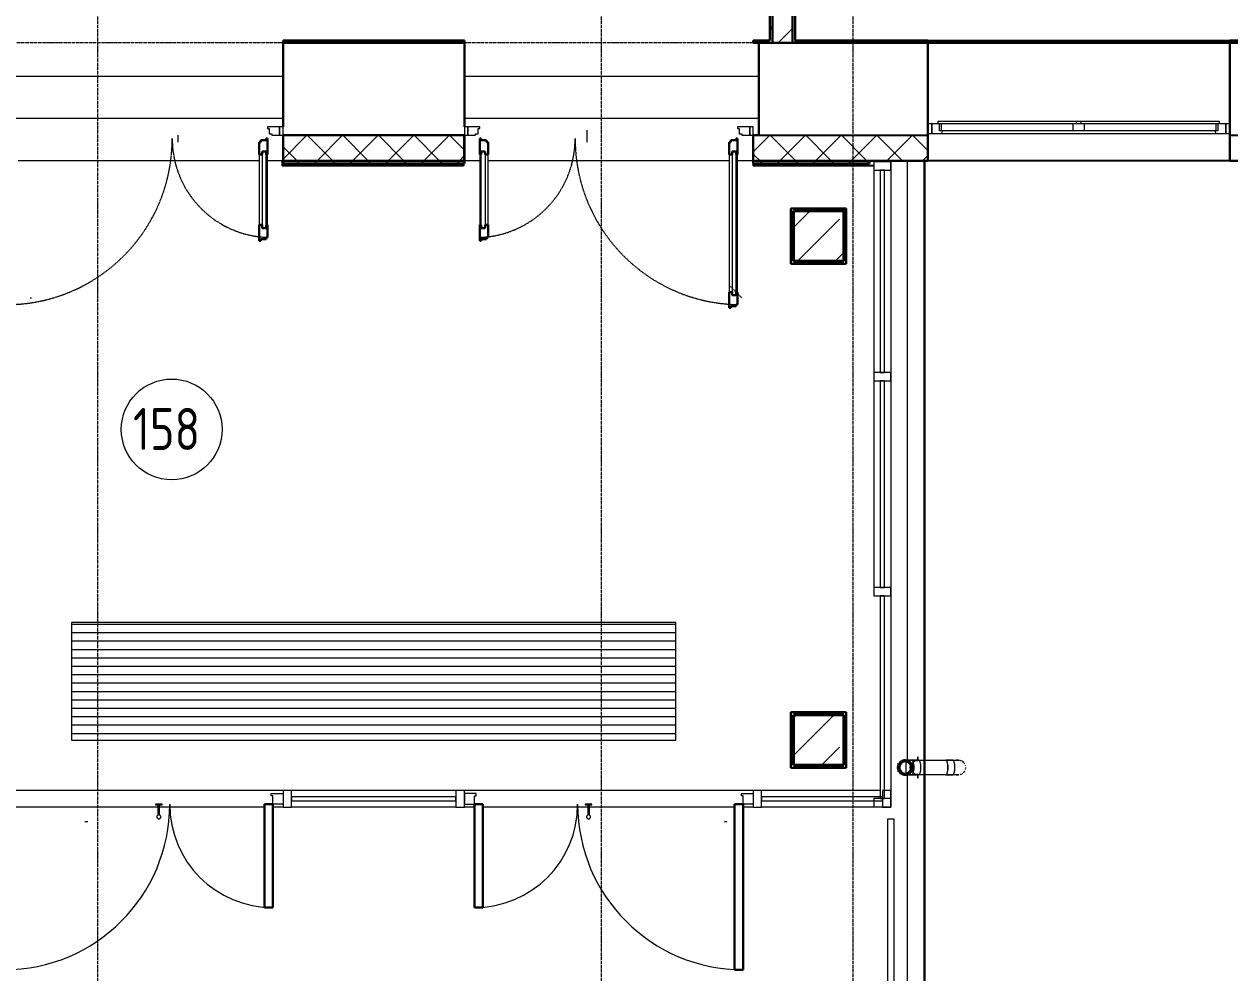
# Model space of a CAD drawing. Header units: millimetres. Extents: x -695119 to 412940, y -249585 to 622758.
# Drawn here: x 141126 to 148308, y -73006 to -67359 of the extents above; entities that cross this region are included whole.
import ezdxf

# ---------------------------------------------------------------- set-up
doc = ezdxf.new("R2010")
doc.units = ezdxf.units.MM
for name, pattern in [('ADSK_Линия сетки', [25, 20, -2.5, 0, -2.5]), ('ADSK_Невидимые', [5, 3, -2]), ('ADSK_Штриховая_ш2 п1_5', [4.5, 3, -1.5]), ('ADSK_Штриховая_ш3 п1_5', [4.5, 3, -1.5])]:
    doc.linetypes.add(name, pattern=pattern)
for name, color, linetype, lineweight in [('Двери', 8, 'Continuous', 9), ('Импосты витража', 8, 'Continuous', 9), ('Каркас_Импост', 8, 'Continuous', 9), ('Лестницы', 8, 'Continuous', 9), ('Линии', 7, 'Continuous', 9), ('Марки помещений', 8, 'Continuous', 20), ('Монтажный зазор', 8, 'Continuous', 9), ('Несущие колонны', 252, 'Continuous', 18), ('Обобщенные модели', 8, 'Continuous', 18), ('Окна', 252, 'Continuous', 9), ('Оси', 252, 'Continuous', 9), ('Остекление', 8, 'Continuous', 9), ('Открывание', 8, 'ADSK_Штриховая_ш2 п1_5', 9), ('Панели витража', 8, 'Continuous', 9), ('Панель', 252, 'Continuous', 30), ('Перекрытия', 7, 'Continuous', 18), ('Поручни', 8, 'Continuous', 9), ('Стены разрез', 7, 'Continuous', 30), ('Стены штриховка', 7, 'Continuous', 9), ('Тонкие линии', 7, 'Continuous', 18), ('Элементы узлов', 8, 'Continuous', 18)]:
    doc.layers.add(name, color=color, linetype=linetype, lineweight=lineweight)
doc.layers.add('Стены', color=194, linetype='Continuous')
doc.styles.add('GOST 2.304 type A_1', font='', dxfattribs={"height": 350})
doc.styles.get('GOST 2.304 type A_1').set_extended_font_data('GOST 2.304 type A')
pattern_1 = [(45, (-32219.82, -128407.64), (-224.5064, 224.5064), []), (45, (-31995.32, -128407.64), (-224.5064, 224.5064), [396.875, -79.375, 3.353, -76.022])]

# ---------------------------------------------------------------- blocks, each defined once
blk = doc.blocks.new('1 этаж')
at = {"layer": 'Несущие колонны', "lineweight": 9, "true_color": 0x636466}
h = blk.add_hatch(dxfattribs=at)
h.set_pattern_fill('FP_4', color=251, style=0, pattern_type=2)
h.set_pattern_definition(pattern_1)
h.paths.add_polyline_path([(-28810.8, -149947.4), (-28810.8, -149647.4), (-29110.8, -149647.4), (-29110.8, -149947.4)])
h = blk.add_hatch(dxfattribs=at)
h.set_pattern_fill('FP_19', color=251, style=0, pattern_type=2)
h.set_pattern_definition(pattern_1)
h.paths.add_polyline_path([(-28810.8, -152947.4), (-28810.8, -152647.4), (-29110.8, -152647.4), (-29110.8, -152947.4), (-28837.7, -152947.4)])
at = {"layer": 'Двери', "color": 251, "true_color": 0x636466}
for p, q in [((-32910.8, -153179.9), (-32910.8, -153183.9)), ((-32910.8, -153179.9), (-32910.8, -153183.9)), ((-32910.1, -153179.9), (-32910.8, -153179.9)), ((-32870.8, -153179.9), (-32910.8, -153179.9)), ((-32910.1, -153179.9), (-32910.8, -153179.9)), ((-32910.1, -153179.9), (-32910.8, -153179.9)), ((-32910.8, -153183.9), (-32870.8, -153183.9)), ((-32910.8, -153183.9), (-32910.1, -153183.9)), ((-32910.8, -153183.9), (-32910.1, -153183.9)), ((-32910.8, -153183.9), (-32910.1, -153183.9)), ((-32895.8, -153183.9), (-32895.8, -153244.4)), ((-32885.8, -153244.2), (-32885.8, -153183.9)), ((-32870.8, -153179.9), (-32871.5, -153179.9)), ((-32870.8, -153179.9), (-32871.5, -153179.9)), ((-32870.8, -153179.9), (-32871.5, -153179.9)), ((-32871.5, -153183.9), (-32870.8, -153183.9)), ((-32871.5, -153183.9), (-32870.8, -153183.9)), ((-32871.5, -153183.9), (-32870.8, -153183.9)), ((-32870.8, -153183.9), (-32870.8, -153179.9)), ((-32870.8, -153183.9), (-32870.8, -153179.9)), ((-30350.8, -153179.9), (-30350.8, -153183.9)), ((-30350.8, -153179.9), (-30350.8, -153183.9)), ((-30310.8, -153179.9), (-30350.8, -153179.9)), ((-30350.1, -153179.9), (-30350.8, -153179.9)), ((-30350.1, -153179.9), (-30350.8, -153179.9)), ((-30350.1, -153179.9), (-30350.8, -153179.9)), ((-30350.8, -153183.9), (-30350.1, -153183.9)), ((-30350.8, -153183.9), (-30310.8, -153183.9)), ((-30350.8, -153183.9), (-30350.1, -153183.9)), ((-30350.8, -153183.9), (-30350.1, -153183.9)), ((-30335.8, -153183.9), (-30335.8, -153244.2)), ((-30325.8, -153244.4), (-30325.8, -153183.9)), ((-30310.8, -153179.9), (-30311.5, -153179.9)), ((-30310.8, -153179.9), (-30311.5, -153179.9)), ((-30310.8, -153179.9), (-30311.5, -153179.9)), ((-30311.5, -153183.9), (-30310.8, -153183.9)), ((-30311.5, -153183.9), (-30310.8, -153183.9)), ((-30311.5, -153183.9), (-30310.8, -153183.9)), ((-30310.8, -153183.9), (-30310.8, -153179.9)), ((-30310.8, -153183.9), (-30310.8, -153179.9))]:
    blk.add_line(p, q, dxfattribs=at)
for centre, start, end in [((-32890.8, -153254.9), 0, 180), ((-32890.8, -153254.9), 150, 180), ((-32890.8, -153254.9), 180, 0), ((-32890.8, -153254.9), 210, 270), ((-32890.8, -153254.9), 113.93417, 135), ((-32890.8, -153254.9), 285, 345), ((-32890.8, -153254.9), 60, 66.06583), ((-32890.8, -153254.9), 0, 30), ((-30330.8, -153254.9), 0, 180), ((-30330.8, -153254.9), 150, 180), ((-30330.8, -153254.9), 180, 0), ((-30330.8, -153254.9), 195, 255), ((-30330.8, -153254.9), 113.93417, 120), ((-30330.8, -153254.9), 270, 330), ((-30330.8, -153254.9), 45, 66.06583), ((-30330.8, -153254.9), 0, 30)]:
    blk.add_arc(centre, 12, start, end, dxfattribs=at)
at = {"layer": 'Импосты витража', "color": 251, "lineweight": 18, "true_color": 0x636466, "extrusion": (0, 0, -1)}
for p, q in [((-28530.8, -149354.4), (-28630.8, -149354.4)), ((-28630.8, -149354.4), (-28630.8, -149404.4)), ((-28530.8, -149404.4), (-28530.8, -149354.4)), ((-28630.8, -149404.4), (-28530.8, -149404.4)), ((-28530.8, -150609.4), (-28630.8, -150609.4)), ((-28630.8, -150609.4), (-28630.8, -150659.4)), ((-28530.8, -150659.4), (-28530.8, -150609.4)), ((-28630.8, -150659.4), (-28530.8, -150659.4)), ((-28530.8, -151889.4), (-28630.8, -151889.4)), ((-28630.8, -151889.4), (-28630.8, -151939.4)), ((-28530.8, -151939.4), (-28530.8, -151889.4)), ((-28630.8, -151939.4), (-28530.8, -151939.4)), ((-32100.8, -153097.4), (-32150.8, -153097.4)), ((-32150.8, -153097.4), (-32150.8, -153114.9)), ((-32100.8, -153197.4), (-32100.8, -153097.4)), ((-31070.8, -153097.4), (-31120.8, -153097.4)), ((-31120.8, -153097.4), (-31120.8, -153197.4)), ((-31070.8, -153197.4), (-31070.8, -153097.4)), ((-29300.8, -153097.4), (-29350.8, -153097.4)), ((-29350.8, -153097.4), (-29350.8, -153114.9)), ((-29300.8, -153197.4), (-29300.8, -153097.4)), ((-28530.8, -153097.4), (-28580.8, -153097.4)), ((-28580.8, -153097.4), (-28580.8, -153197.4)), ((-28530.8, -153197.4), (-28530.8, -153097.4)), ((-32150.8, -153179.9), (-32150.8, -153197.4)), ((-29350.8, -153179.9), (-29350.8, -153197.4)), ((-32150.8, -153197.4), (-32100.8, -153197.4)), ((-31120.8, -153197.4), (-31070.8, -153197.4)), ((-29350.8, -153197.4), (-29300.8, -153197.4)), ((-28580.8, -153197.4), (-28530.8, -153197.4))]:
    blk.add_line(p, q, dxfattribs=at)
at = {"layer": 'Импосты витража', "color": 251, "true_color": 0x636466}
for p, q in [((-28630.8, -149404.4), (-28630.8, -150609.4)), ((-28530.8, -149404.4), (-28530.8, -150609.4)), ((-28630.8, -150659.4), (-28630.8, -151889.4)), ((-28530.8, -150659.4), (-28530.8, -151889.4)), ((-32150.8, -153097.4), (-33870.8, -153097.4)), ((-32150.8, -153097.4), (-33650.8, -153097.4)), ((-31120.8, -153097.4), (-32100.8, -153097.4)), ((-29350.8, -153097.4), (-31070.8, -153097.4)), ((-28593.3, -153097.4), (-29300.8, -153097.4)), ((-32895.5, -153197.4), (-33760.8, -153197.4)), ((-33590.8, -153197.4), (-33650.8, -153197.4)), ((-32675.5, -153197.4), (-33540.8, -153197.4)), ((-32260.8, -153197.4), (-32886.1, -153197.4)), ((-32545.5, -153197.4), (-32666.1, -153197.4)), ((-32260.8, -153197.4), (-32536.1, -153197.4)), ((-32150.8, -153197.4), (-32210.8, -153197.4)), ((-32150.8, -153197.4), (-32210.8, -153197.4)), ((-31120.8, -153197.4), (-32100.8, -153197.4)), ((-31010.8, -153197.4), (-31070.8, -153197.4)), ((-30335.5, -153197.4), (-30960.8, -153197.4)), ((-29460.8, -153197.4), (-30326.1, -153197.4)), ((-29350.8, -153197.4), (-29410.8, -153197.4)), ((-28580.8, -153197.4), (-29300.8, -153197.4))]:
    blk.add_line(p, q, dxfattribs=at)
at = {"layer": 'Импосты витража', "color": 251, "lineweight": 18, "true_color": 0x636466}
for p, q in [((-28530.8, -153144.4), (-28630.8, -153144.4)), ((-28630.8, -153144.4), (-28630.8, -153194.4)), ((-28630.8, -153194.4), (-28530.8, -153194.4)), ((-28530.8, -153194.4), (-28530.8, -153144.4))]:
    blk.add_line(p, q, dxfattribs=at)
at = {"layer": 'Каркас_Импост', "color": 251, "true_color": 0x636466}
for p, q in [((-32170.8, -149147.4), (-32242.8, -149147.4)), ((-32242.8, -149147.4), (-32242.8, -149156.4)), ((-32242.8, -149156.4), (-32232.8, -149156.4)), ((-32232.8, -149156.4), (-32232.8, -149188.4)), ((-32170.8, -149197.4), (-32170.8, -149147.4)), ((-30978.8, -149147.4), (-31050.8, -149147.4)), ((-31050.8, -149147.4), (-31050.8, -149197.4)), ((-30988.8, -149188.4), (-30988.8, -149156.4)), ((-30988.8, -149156.4), (-30978.8, -149156.4)), ((-30978.8, -149156.4), (-30978.8, -149147.4)), ((-29370.8, -149147.4), (-29442.8, -149147.4)), ((-29442.8, -149147.4), (-29442.8, -149156.4)), ((-29442.8, -149156.4), (-29432.8, -149156.4)), ((-29432.8, -149156.4), (-29432.8, -149188.4)), ((-29370.8, -149197.4), (-29370.8, -149147.4)), ((-28247.8, -149112.4), (-27425.8, -149112.4)), ((-28247.8, -149129.4), (-28247.8, -149112.4)), ((-27425.8, -149129.4), (-28247.8, -149129.4)), ((-28227.8, -149170.4), (-28227.8, -149129.4)), ((-27445.8, -149170.4), (-28227.8, -149170.4)), ((-27445.8, -149129.4), (-27445.8, -149170.4)), ((-27375.8, -149170.4), (-27445.8, -149170.4)), ((-27425.8, -149112.4), (-27395.8, -149112.4)), ((-27425.8, -149112.4), (-27425.8, -149129.4)), ((-27395.8, -149129.4), (-27425.8, -149129.4)), ((-27395.8, -149112.4), (-26573.8, -149112.4)), ((-27395.8, -149129.4), (-27395.8, -149112.4)), ((-26573.8, -149129.4), (-27395.8, -149129.4)), ((-27375.8, -149170.4), (-27375.8, -149129.4)), ((-26593.8, -149170.4), (-27375.8, -149170.4)), ((-26593.8, -149129.4), (-26593.8, -149170.4)), ((-26573.8, -149112.4), (-26573.8, -149129.4)), ((-32232.8, -149188.4), (-32217.8, -149188.4)), ((-32217.8, -149188.4), (-32217.8, -149197.4)), ((-32217.8, -149197.4), (-32170.8, -149197.4)), ((-31050.8, -149197.4), (-31003.8, -149197.4)), ((-31003.8, -149197.4), (-31003.8, -149188.4)), ((-31003.8, -149188.4), (-30988.8, -149188.4)), ((-29432.8, -149188.4), (-29417.8, -149188.4)), ((-29417.8, -149188.4), (-29417.8, -149197.4)), ((-29417.8, -149197.4), (-29370.8, -149197.4)), ((-28226.4, -149187.4), (-26595.2, -149187.4)), ((-32220.8, -153114.9), (-32150.8, -153114.9)), ((-32220.8, -153129.9), (-32220.8, -153114.9)), ((-32150.8, -153114.9), (-32150.8, -153179.9)), ((-31070.8, -153114.9), (-31070.8, -153179.9)), ((-31000.8, -153114.9), (-31070.8, -153114.9)), ((-31000.8, -153129.9), (-31000.8, -153114.9)), ((-29420.8, -153114.9), (-29350.8, -153114.9)), ((-29420.8, -153129.9), (-29420.8, -153114.9)), ((-29350.8, -153114.9), (-29350.8, -153179.9)), ((-32210.8, -153129.9), (-32220.8, -153129.9)), ((-32210.8, -153179.9), (-32210.8, -153129.9)), ((-32150.8, -153179.9), (-32210.8, -153179.9)), ((-31070.8, -153179.9), (-31010.8, -153179.9)), ((-31010.8, -153179.9), (-31010.8, -153129.9)), ((-31010.8, -153129.9), (-31000.8, -153129.9)), ((-29410.8, -153129.9), (-29420.8, -153129.9)), ((-29410.8, -153179.9), (-29410.8, -153129.9)), ((-29350.8, -153179.9), (-29410.8, -153179.9))]:
    blk.add_line(p, q, dxfattribs=at)
at = {"layer": 'Каркас_Импост', "color": 251, "lineweight": 18, "true_color": 0x636466}
for p, q in [((-28247.8, -149129.4), (-28285.8, -149129.4)), ((-28285.8, -149129.4), (-28285.8, -149187.4)), ((-28239.8, -149170.4), (-28239.8, -149129.4)), ((-28227.8, -149170.4), (-28239.8, -149170.4)), ((-28226.4, -149187.4), (-28221.8, -149170.4)), ((-26599.8, -149170.4), (-26595.2, -149187.4)), ((-26581.8, -149170.4), (-26593.8, -149170.4)), ((-26581.8, -149129.4), (-26581.8, -149170.4)), ((-26535.8, -149129.4), (-26573.8, -149129.4)), ((-26535.8, -149187.4), (-26535.8, -149129.4)), ((-28285.8, -149187.4), (-28226.4, -149187.4)), ((-26595.2, -149187.4), (-26535.8, -149187.4))]:
    blk.add_line(p, q, dxfattribs=at)
at = {"layer": 'Лестницы', "color": 251, "true_color": 0x636466}
for p, q in [((-28530.6, -149349.4), (-28530.6, -153197.4)), ((-28430.8, -152918.4), (-28430.8, -149349.4)), ((-28430.8, -155499.4), (-28430.8, -153003.4))]:
    blk.add_line(p, q, dxfattribs=at)
at = {"layer": 'Линии', "color": 251, "true_color": 0x636466}
for p, q in [((-30339.1, -149237.4), (-30339.1, -149167.4)), ((-32775.8, -149237.4), (-32775.8, -149197.4))]:
    blk.add_line(p, q, dxfattribs=at)
at = {"layer": 'Линии', "color": 251, "linetype": 'ADSK_Штриховая_ш3 п1_5', "lineweight": 30, "true_color": 0x636466}
blk.add_line((-28330.8, -149349.4), (-28330.8, -155499.4), dxfattribs=at)
at = {"layer": 'Линии', "color": 251, "linetype": 'ADSK_Невидимые', "true_color": 0x636466}
for p, q in [((-29417.8, -150165.4), (-29488.5, -150094.7)), ((-33657.1, -150165.4), (-33649.5, -150165.4)), ((-33330.6, -153281.9), (-33314.3, -153281.9)), ((-29520.6, -153281.9), (-29504.3, -153281.9))]:
    blk.add_line(p, q, dxfattribs=at)
at = {"layer": 'Марки помещений', "color": 251, "true_color": 0x636466}
blk.add_circle((-32813.9, -150948.4), 300, dxfattribs=at)
at = {"layer": 'Монтажный зазор', "color": 251, "true_color": 0x636466}
for p, q in [((-32150.8, -149147.4), (-32170.8, -149147.4)), ((-32170.8, -149147.4), (-32170.8, -149197.4)), ((-32150.8, -149197.4), (-32150.8, -149147.4)), ((-31070.8, -149147.4), (-31070.8, -149197.4)), ((-31050.8, -149147.4), (-31070.8, -149147.4)), ((-31050.8, -149197.4), (-31050.8, -149147.4)), ((-29350.8, -149147.4), (-29370.8, -149147.4)), ((-29370.8, -149147.4), (-29370.8, -149197.4)), ((-29350.8, -149197.4), (-29350.8, -149147.4)), ((-32170.8, -149197.4), (-32150.8, -149197.4)), ((-31070.8, -149197.4), (-31050.8, -149197.4)), ((-29370.8, -149197.4), (-29350.8, -149197.4))]:
    blk.add_line(p, q, dxfattribs=at)
at = {"layer": 'Несущие колонны', "color": 251, "lineweight": 40, "true_color": 0x636466}
for p, q in [((-29110.8, -149947.4), (-29110.8, -149647.4)), ((-29110.8, -149647.4), (-28810.8, -149647.4)), ((-28810.8, -149647.4), (-29110.8, -149647.4)), ((-29110.8, -149647.4), (-29110.8, -149947.4)), ((-28810.8, -149647.4), (-28810.8, -149947.4)), ((-28810.8, -149947.4), (-28810.8, -149647.4)), ((-28810.8, -149947.4), (-29110.8, -149947.4)), ((-29110.8, -149947.4), (-28810.8, -149947.4)), ((-29110.8, -152947.4), (-29110.8, -152647.4)), ((-29110.8, -152647.4), (-28810.8, -152647.4)), ((-28810.8, -152647.4), (-29110.8, -152647.4)), ((-29110.8, -152647.4), (-29110.8, -152947.4)), ((-28810.8, -152647.4), (-28810.8, -152947.4)), ((-28810.8, -152947.4), (-28810.8, -152647.4)), ((-28810.8, -152947.4), (-29110.8, -152947.4)), ((-29110.8, -152947.4), (-28810.8, -152947.4))]:
    blk.add_line(p, q, dxfattribs=at)
at = {"layer": 'Обобщенные модели', "color": 251, "true_color": 0x636466}
for p, q in [((-28367.8, -152899.9), (-28371.3, -152899.9)), ((-28371.3, -152899.9), (-28371.3, -152917.6)), ((-28367.8, -152919.7), (-28367.8, -152899.9)), ((-28371.3, -152917.6), (-28445.8, -152917.6)), ((-28445.8, -152919.7), (-28431.8, -152919.7)), ((-28440.6, -152924.5), (-28440.6, -152997.3)), ((-28440.6, -152924.5), (-28440.6, -152997.3)), ((-28405.2, -152918.4), (-28440.4, -152918.4)), ((-28431.8, -152919.7), (-28431.8, -152922.3)), ((-28155.1, -152919.8), (-28411.9, -152919.8)), ((-28411.2, -152938.9), (-28406.4, -152938.9)), ((-28364.3, -152917.3), (-28405.2, -152917.3)), ((-28398.7, -152935.3), (-28385.7, -152919.7)), ((-28385.7, -152919.7), (-28367.8, -152919.7)), ((-28161.7, -152917.3), (-28202.6, -152917.3)), ((-28126.3, -152918.4), (-28161.7, -152918.4)), ((-28431.8, -153001.9), (-28445.8, -153001.9)), ((-28445.8, -153004.2), (-28371.3, -153004.2)), ((-28439.8, -153003.4), (-28405.2, -153003.4)), ((-28431.8, -152999.4), (-28431.8, -153001.9)), ((-28411.9, -153002), (-28155.1, -153002)), ((-28406.4, -152982.9), (-28411.2, -152982.9)), ((-28405.2, -153004.5), (-28364.3, -153004.5)), ((-28385.8, -153001.9), (-28398.7, -152986.4)), ((-28367.8, -153001.9), (-28385.8, -153001.9)), ((-28371.3, -153004.2), (-28371.3, -153021.9)), ((-28371.3, -153021.9), (-28367.8, -153021.9)), ((-28367.8, -153021.9), (-28367.8, -153001.9)), ((-28202.6, -153004.5), (-28161.7, -153004.5)), ((-28161.7, -153003.4), (-28126.3, -153003.4))]:
    blk.add_line(p, q, dxfattribs=at)
at = {"layer": 'Обобщенные модели', "color": 251, "true_color": 0x636466, "flags": 128}
for points in [[(-28482.2, -152969.8), (-28482.5, -152968.1), (-28482.8, -152966.4), (-28483, -152964.7), (-28483.1, -152963), (-28483.1, -152961.3), (-28483.1, -152959.6), (-28483, -152957.9), (-28482.9, -152956.2), (-28482.7, -152954.6), (-28482.4, -152952.9), (-28482.1, -152951.4)], [(-28477.3, -152982.4), (-28478.1, -152980.9), (-28478.9, -152979.4), (-28479.6, -152977.8), (-28480.2, -152976.3), (-28480.8, -152974.7), (-28481.3, -152973.3)], [(-28481.1, -152947.9), (-28480.6, -152946.3), (-28480, -152944.7), (-28479.3, -152943.2), (-28478.5, -152941.7), (-28477.7, -152940.2)], [(-28461.1, -152923.6), (-28459.6, -152922.8), (-28458, -152922.1), (-28456.5, -152921.4), (-28454.9, -152920.8), (-28453.3, -152920.3), (-28451.6, -152919.8)], [(-28452.4, -153001.7), (-28454, -153001.2), (-28455.6, -153000.6), (-28457.2, -153000), (-28458.7, -152999.3), (-28460.3, -152998.6), (-28461.8, -152997.8)]]:
    blk.add_lwpolyline(points, dxfattribs=at)
at = {"layer": 'Обобщенные модели', "color": 251, "true_color": 0x636466}
for centre, radius, start, end in [((-28485.2, -152928.9), 10, 232.5, 270), ((-28485.2, -152928.9), 10, 232.5, 270), ((-28445.7, -152960.9), 43.3, 90.18652, 269.81348), ((-28445.8, -152960.8), 41.1, 90, 270), ((-28440.6, -152960.9), 42.5, 165.31606, 194.68394), ((-28440.6, -152960.9), 42.5, 150, 164.68394), ((-28440.6, -152960.9), 42.5, 195.31606, 210), ((-28440.6, -152960.9), 38.8, 95.17585, 180), ((-28440.6, -152960.9), 38.8, 180, 264.82415), ((-28440.6, -152960.9), 36.5, 79.58321, 180), ((-28440.6, -152960.9), 36.5, 180, 280.41679), ((-28440.6, -152960.9), 36.4, 90, 270), ((-28440.6, -152960.9), 42.5, 105, 120), ((-28440.6, -152960.9), 36.4, 79.55746, 90), ((-28440.6, -152960.9), 42.5, 278.94619, 81.05381), ((-28440.6, -152960.9), 38.8, 70.0313, 79.9687), ((-28445.8, -152960.9), 41, 32.45149, 70.03394), ((-28440.6, -152960.9), 36.4, 65.54871, 71.74083), ((-28440.6, -152960.9), 36.5, 65.89265, 70.66341), ((-28440.6, -152960.9), 36.5, 39.51808, 50.48192), ((-28440.6, -152960.9), 36.4, 40.59268, 49.40732), ((-28440.6, -152960.9), 38.8, 0, 32.79577), ((-28440.6, -152960.9), 38.8, 327.38927, 0), ((-28406.4, -152928.9), 10, 270, 320), ((-28406.4, -152928.9), 10, 270, 307.5), ((-28134.9, -152960.9), 43.4, 90, 99.12891), ((-28134.9, -152960.9), 43.4, 80.87109, 90), ((-28134.9, -152960.9), 43.4, 71.82485, 75), ((-28126.3, -152960.9), 42.5, 66.24446, 77.17792), ((-28126.3, -152960.9), 42.5, 41.91983, 60), ((-28126.3, -152960.9), 42.5, 30, 38.12869), ((-28126.3, -152960.9), 42.5, 13.32483, 15), ((-28126.3, -152960.9), 42.5, 345, 346.67517), ((-28126.3, -152960.9), 42.5, 352.01174, 0), ((-28485.2, -152992.9), 10, 90, 127.5), ((-28485.2, -152992.9), 10, 90, 127.5), ((-28440.6, -152960.9), 42.5, 240, 255), ((-28440.6, -152960.9), 36.4, 270, 280.44254), ((-28440.6, -152960.9), 38.8, 280.0313, 289.9687), ((-28445.8, -152960.9), 41, 289.96606, 327.54851), ((-28440.6, -152960.9), 36.4, 288.25917, 294.45129), ((-28440.6, -152960.9), 36.5, 289.33659, 294.10735), ((-28440.6, -152960.9), 36.5, 309.51808, 320.48192), ((-28440.6, -152960.9), 36.4, 310.59268, 319.40732), ((-28406.4, -152992.9), 10, 40, 90), ((-28406.4, -152992.9), 10, 52.5, 90), ((-28134.9, -152960.9), 43.4, 260.87109, 270), ((-28134.9, -152960.9), 43.4, 270, 279.12891), ((-28126.3, -152960.9), 42.5, 282.82208, 293.75554), ((-28126.3, -152960.9), 42.5, 300, 305.31794), ((-28126.3, -152960.9), 42.5, 312.20164, 330)]:
    blk.add_arc(centre, radius, start, end, dxfattribs=at)
at = {"layer": 'Обобщенные модели', "color": 251, "lineweight": 40, "true_color": 0x636466}
for radius, start, end in [(41.1, 121.12105, 238.87895), (38.8, 90, 270), (41.1, 90, 118.1477), (41.1, 30.09158, 90), (38.8, 270, 90), (41.1, 0.06704, 30), (41.1, 330.06704, 0), (41.1, 241.8523, 270), (41.1, 270, 300), (41.1, 300.09158, 330)]:
    blk.add_arc((-28445.8, -152960.9), radius, start, end, dxfattribs=at)
at = {"layer": 'Обобщенные модели', "color": 251, "true_color": 0x636466}
for centre, major_axis, start_param, end_param in [((-28405.2, -152960.9), (0, 36.4), 0.936453, 2.20514), ((-28405.2, -152960.9), (0, 43.6), 4.712389, 6.477028), ((-28405.2, -152960.9), (0, 43.6), 2.94775, 4.712389), ((-28405.2, -152960.9), (0, 42.5), 3.141593, 6.283185), ((-28364.3, -152960.9), (0, 43.6), 4.712389, 6.283185), ((-28364.3, -152960.9), (0, 43.6), 3.141593, 4.712389), ((-28202.6, -152960.9), (0, 43.6), 4.712389, 6.544985), ((-28202.6, -152960.9), (0, 43.6), 2.879793, 4.712389), ((-28202.6, -152960.9), (0, 41.1), 4.712389, 6.283185), ((-28202.6, -152960.9), (0, 41.1), 3.141593, 4.712389), ((-28161.7, -152960.9), (0, 43.6), 4.712389, 6.283185), ((-28161.7, -152960.9), (0, 43.6), 3.141593, 4.712389)]:
    blk.add_ellipse(centre, major_axis=major_axis, ratio=0.309017, start_param=start_param, end_param=end_param, dxfattribs=at)
at = {"layer": 'Окна', "color": 251, "true_color": 0x636466}
for p, q in [((-28285.8, -149129.4), (-28310.8, -149129.4)), ((-28285.8, -149187.4), (-28285.8, -149129.4)), ((-26510.8, -149129.4), (-26535.8, -149129.4)), ((-26535.8, -149129.4), (-26535.8, -149187.4)), ((-28310.8, -149187.4), (-28285.8, -149187.4)), ((-26535.8, -149187.4), (-26510.8, -149187.4))]:
    blk.add_line(p, q, dxfattribs=at)
at = {"layer": 'Оси', "color": 251, "linetype": 'ADSK_Линия сетки', "true_color": 0x636466}
for p, q in [((-33255.8, -96281.4), (-33255.8, -160943.1)), ((-30255.8, -96281.4), (-30255.8, -160943.1)), ((-28755.8, -96281.4), (-28755.8, -160943.1)), ((4311.5, -148647.4), (-72628.1, -148647.4))]:
    blk.add_line(p, q, dxfattribs=at)
at = {"layer": 'Остекление', "color": 251, "true_color": 0x636466}
for p, q in [((-32275.8, -149293.4), (-32275.8, -149749.4)), ((-32251.8, -149293.4), (-32275.8, -149293.4)), ((-32251.8, -149749.4), (-32251.8, -149293.4)), ((-30969.8, -149293.4), (-30945.8, -149293.4)), ((-30969.8, -149749.4), (-30969.8, -149293.4)), ((-30945.8, -149293.4), (-30945.8, -149749.4)), ((-29475.8, -149293.4), (-29475.8, -150149.4)), ((-29451.8, -149293.4), (-29475.8, -149293.4)), ((-29451.8, -150149.4), (-29451.8, -149293.4)), ((-32275.8, -149749.4), (-32251.8, -149749.4)), ((-30945.8, -149749.4), (-30969.8, -149749.4)), ((-29475.8, -150149.4), (-29451.8, -150149.4))]:
    blk.add_line(p, q, dxfattribs=at)
at = {"layer": 'Открывание', "color": 251, "true_color": 0x636466}
for centre, radius, start, end in [((-33798.8, -149217.4), 988, 271.15991, 0), ((-32222.8, -149217.4), 588, 180, 268.05079), ((-30998.8, -149217.4), 588, 271.94921, 0), ((-29422.8, -149217.4), 988, 180, 268.84009)]:
    blk.add_arc(centre, radius, start, end, dxfattribs=at)
at = {"layer": 'Панели витража', "color": 251, "lineweight": 18, "true_color": 0x636466}
for p, q in [((-28568.3, -149404.4), (-28593.3, -149404.4)), ((-28593.3, -149404.4), (-28593.3, -150609.4)), ((-28568.3, -150609.4), (-28568.3, -149404.4)), ((-28593.3, -150609.4), (-28568.3, -150609.4)), ((-28568.3, -150659.4), (-28593.3, -150659.4)), ((-28593.3, -150659.4), (-28593.3, -151889.4)), ((-28568.3, -151889.4), (-28568.3, -150659.4)), ((-28593.3, -151889.4), (-28568.3, -151889.4)), ((-28568.3, -151939.4), (-28593.3, -151939.4)), ((-28593.3, -151939.4), (-28593.3, -153144.4)), ((-28568.3, -153144.4), (-28568.3, -151939.4)), ((-31120.8, -153134.9), (-32100.8, -153134.9)), ((-32100.8, -153134.9), (-32100.8, -153159.9)), ((-32100.8, -153159.9), (-31120.8, -153159.9)), ((-31120.8, -153159.9), (-31120.8, -153134.9)), ((-28580.8, -153134.9), (-29300.8, -153134.9)), ((-29300.8, -153134.9), (-29300.8, -153159.9)), ((-29300.8, -153159.9), (-28580.8, -153159.9)), ((-28593.3, -153144.4), (-28568.3, -153144.4)), ((-28580.8, -153159.9), (-28580.8, -153134.9))]:
    blk.add_line(p, q, dxfattribs=at)
at = {"layer": 'Панель', "color": 251, "true_color": 0x636466}
for p, q in [((-32283.8, -149237.4), (-32292.8, -149237.4)), ((-32292.8, -149237.4), (-32292.8, -149311.4)), ((-32283.8, -149227.4), (-32283.8, -149237.4)), ((-32251.8, -149227.4), (-32283.8, -149227.4)), ((-32242.8, -149217.4), (-32251.8, -149217.4)), ((-32251.8, -149217.4), (-32251.8, -149227.4)), ((-32242.8, -149311.4), (-32242.8, -149217.4)), ((-30969.8, -149217.4), (-30978.8, -149217.4)), ((-30978.8, -149217.4), (-30978.8, -149311.4)), ((-30969.8, -149227.4), (-30969.8, -149217.4)), ((-30937.8, -149227.4), (-30969.8, -149227.4)), ((-30937.8, -149237.4), (-30937.8, -149227.4)), ((-30928.8, -149237.4), (-30937.8, -149237.4)), ((-30928.8, -149311.4), (-30928.8, -149237.4)), ((-29483.8, -149237.4), (-29492.8, -149237.4)), ((-29492.8, -149237.4), (-29492.8, -149311.4)), ((-29483.8, -149227.4), (-29483.8, -149237.4)), ((-29451.8, -149227.4), (-29483.8, -149227.4)), ((-29442.8, -149217.4), (-29451.8, -149217.4)), ((-29451.8, -149217.4), (-29451.8, -149227.4)), ((-29442.8, -149311.4), (-29442.8, -149217.4)), ((-32292.8, -149311.4), (-32275.8, -149311.4)), ((-32275.8, -149311.4), (-32275.8, -149293.4)), ((-32275.8, -149293.4), (-32251.8, -149293.4)), ((-32251.8, -149293.4), (-32251.8, -149311.4)), ((-32251.8, -149311.4), (-32242.8, -149311.4)), ((-30969.8, -149311.4), (-30978.8, -149311.4)), ((-30969.8, -149293.4), (-30969.8, -149311.4)), ((-30945.8, -149293.4), (-30969.8, -149293.4)), ((-30945.8, -149311.4), (-30945.8, -149293.4)), ((-30928.8, -149311.4), (-30945.8, -149311.4)), ((-29492.8, -149311.4), (-29475.8, -149311.4)), ((-29475.8, -149311.4), (-29475.8, -149293.4)), ((-29475.8, -149293.4), (-29451.8, -149293.4)), ((-29451.8, -149293.4), (-29451.8, -149311.4)), ((-29451.8, -149311.4), (-29442.8, -149311.4)), ((-32292.8, -149731.4), (-32292.8, -149825.4)), ((-32292.8, -149731.4), (-32275.8, -149731.4)), ((-32275.8, -149731.4), (-32275.8, -149749.4)), ((-32251.8, -149731.4), (-32242.8, -149731.4)), ((-32251.8, -149749.4), (-32251.8, -149731.4)), ((-32242.8, -149805.4), (-32242.8, -149731.4)), ((-30978.8, -149731.4), (-30978.8, -149825.4)), ((-30969.8, -149731.4), (-30978.8, -149731.4)), ((-30969.8, -149749.4), (-30969.8, -149731.4)), ((-30945.8, -149731.4), (-30945.8, -149749.4)), ((-30928.8, -149731.4), (-30945.8, -149731.4)), ((-30928.8, -149805.4), (-30928.8, -149731.4)), ((-32283.8, -149825.4), (-32283.8, -149815.4)), ((-32283.8, -149815.4), (-32251.8, -149815.4)), ((-32275.8, -149749.4), (-32251.8, -149749.4)), ((-32251.8, -149815.4), (-32251.8, -149805.4)), ((-32251.8, -149805.4), (-32242.8, -149805.4)), ((-30945.8, -149749.4), (-30969.8, -149749.4)), ((-30969.8, -149825.4), (-30969.8, -149815.4)), ((-30969.8, -149815.4), (-30937.8, -149815.4)), ((-30937.8, -149815.4), (-30937.8, -149805.4)), ((-30937.8, -149805.4), (-30928.8, -149805.4)), ((-32292.8, -149825.4), (-32283.8, -149825.4)), ((-30978.8, -149825.4), (-30969.8, -149825.4)), ((-29492.8, -150131.4), (-29492.8, -150225.4)), ((-29492.8, -150131.4), (-29475.8, -150131.4)), ((-29475.8, -150131.4), (-29475.8, -150149.4)), ((-29475.8, -150149.4), (-29451.8, -150149.4)), ((-29451.8, -150131.4), (-29442.8, -150131.4)), ((-29451.8, -150149.4), (-29451.8, -150131.4)), ((-29442.8, -150205.4), (-29442.8, -150131.4)), ((-29492.8, -150225.4), (-29483.8, -150225.4)), ((-29483.8, -150225.4), (-29483.8, -150215.4)), ((-29483.8, -150215.4), (-29451.8, -150215.4)), ((-29451.8, -150215.4), (-29451.8, -150205.4)), ((-29451.8, -150205.4), (-29442.8, -150205.4)), ((-32260.8, -153794.9), (-32260.8, -153179.9)), ((-32260.8, -153179.9), (-32210.8, -153179.9)), ((-32210.8, -153179.9), (-32210.8, -153794.9)), ((-30960.8, -153179.9), (-31010.8, -153179.9)), ((-31010.8, -153179.9), (-31010.8, -153794.9)), ((-30960.8, -153794.9), (-30960.8, -153179.9)), ((-29460.8, -154164.9), (-29460.8, -153179.9)), ((-29460.8, -153179.9), (-29410.8, -153179.9)), ((-29410.8, -153179.9), (-29410.8, -154164.9)), ((-32210.8, -153794.9), (-32260.8, -153794.9)), ((-31010.8, -153794.9), (-30960.8, -153794.9)), ((-29410.8, -154164.9), (-29460.8, -154164.9))]:
    blk.add_line(p, q, dxfattribs=at)
at = {"layer": 'Панель', "color": 251, "lineweight": 9, "true_color": 0x636466}
for p, q in [((-32292.8, -149311.4), (-32292.8, -149731.4)), ((-32242.8, -149731.4), (-32242.8, -149311.4)), ((-30978.8, -149311.4), (-30978.8, -149731.4)), ((-30928.8, -149731.4), (-30928.8, -149311.4)), ((-29492.8, -149311.4), (-29492.8, -150131.4)), ((-29442.8, -150131.4), (-29442.8, -149311.4))]:
    blk.add_line(p, q, dxfattribs=at)
for centre, radius, start, end in [((-33810.8, -153179.9), 985, 270, 0), ((-32210.8, -153179.9), 615, 180, 270), ((-31010.8, -153179.9), 615, 270, 0), ((-29410.8, -153179.9), 985, 180, 270)]:
    blk.add_arc(centre, radius, start, end, dxfattribs=at)
at = {"layer": 'Перекрытия', "color": 251, "true_color": 0x636466}
for p, q in [((-32150.8, -148847.4), (-33870.8, -148847.4)), ((-29317.5, -148847.4), (-31070.8, -148847.4)), ((-32150.8, -149097.4), (-33870.8, -149097.4)), ((-29317.5, -149097.4), (-31070.8, -149097.4)), ((-32292.8, -149349.4), (-33728.8, -149349.4)), ((-32155.8, -149349.4), (-32242.8, -149349.4)), ((-30978.8, -149349.4), (-31070.8, -149349.4)), ((-29492.8, -149349.4), (-30928.8, -149349.4)), ((-29350.8, -149349.4), (-29442.8, -149349.4))]:
    blk.add_line(p, q, dxfattribs=at)
at = {"layer": 'Поручни', "color": 251, "true_color": 0x636466}
for p, q in [((-28550.8, -153269.1), (-28550.8, -155499.4)), ((-28510.8, -153269.1), (-28550.8, -153269.1)), ((-28510.8, -155499.4), (-28510.8, -153269.1))]:
    blk.add_line(p, q, dxfattribs=at)
at = {"layer": 'Стены', "color": 251, "true_color": 0x636466}
for p, q in [((-31070.8, -148647.4), (-32150.8, -148647.4)), ((-32150.8, -148647.4), (-31070.8, -148647.4)), ((-29235.8, -148647.4), (-29317.5, -148647.4)), ((-29317.5, -148647.4), (-29235.8, -148647.4)), ((-28310.8, -148632.4), (-26510.8, -148632.4)), ((-28310.8, -148647.4), (-26510.8, -148647.4)), ((-26510.8, -148647.4), (-28310.8, -148647.4)), ((-29317.5, -149197.4), (-28310.8, -149197.4)), ((-26510.8, -149197.4), (-25444.8, -149197.4)), ((-32155.8, -149349.4), (-32150.8, -149349.4)), ((-32155.8, -149349.4), (-32155.8, -149379.4)), ((-31075.8, -149379.4), (-32155.8, -149379.4)), ((-31075.8, -149364.4), (-31075.8, -149379.4)), ((-29350.8, -149364.4), (-29350.8, -149379.4)), ((-28630.8, -149379.4), (-29350.8, -149379.4)), ((-28630.8, -149349.4), (-28630.8, -149354.4)), ((-26510.8, -149349.4), (-28310.8, -149349.4))]:
    blk.add_line(p, q, dxfattribs=at)
at = {"layer": 'Стены разрез', "color": 251, "true_color": 0x636466}
for p, q in [((-29250.8, -142282.4), (-29250.8, -148632.4)), ((-29235.8, -142297.4), (-29235.8, -148647.4)), ((-29115.8, -148647.4), (-29115.8, -143077.4)), ((-29100.8, -148632.4), (-29100.8, -143092.4)), ((-31070.8, -148632.4), (-32150.8, -148632.4)), ((-32150.8, -148632.4), (-32150.8, -148647.4)), ((-32150.8, -148647.4), (-32150.8, -149147.4)), ((-31070.8, -148647.4), (-31070.8, -148632.4)), ((-31070.8, -149147.4), (-31070.8, -148647.4)), ((-29250.8, -148632.4), (-29350.8, -148632.4)), ((-29350.8, -148632.4), (-29350.8, -148647.4)), ((-29350.8, -148647.4), (-29317.5, -148647.4)), ((-29317.5, -148647.4), (-29317.5, -149197.4)), ((-28310.8, -148647.4), (-29235.8, -148647.4)), ((-29235.8, -148647.4), (-28310.8, -148647.4)), ((-28310.8, -148632.4), (-29100.8, -148632.4)), ((-28310.8, -148647.4), (-28310.8, -148632.4)), ((-28310.8, -149349.4), (-28310.8, -148647.4)), ((-25530.4, -148632.4), (-26510.8, -148632.4)), ((-26510.8, -148632.4), (-26510.8, -148647.4)), ((-25530.4, -148647.4), (-26510.8, -148647.4)), ((-26510.8, -148647.4), (-26510.8, -149349.4)), ((-26510.8, -148647.4), (-25530.4, -148647.4)), ((-32150.8, -149197.4), (-31070.8, -149197.4)), ((-32150.8, -149197.4), (-32150.8, -149364.4)), ((-31070.8, -149364.4), (-31070.8, -149197.4)), ((-29350.8, -149197.4), (-29350.8, -149364.4)), ((-29317.5, -149197.4), (-29350.8, -149197.4)), ((-32150.8, -149349.4), (-31070.8, -149349.4)), ((-32150.8, -149364.4), (-31070.8, -149364.4)), ((-29350.8, -149364.4), (-28658.3, -149364.4)), ((-28310.8, -149349.4), (-29339.8, -149349.4)), ((-28658.3, -149364.4), (-28658.3, -149349.4)), ((-26510.8, -149349.4), (-25530.4, -149349.4)), ((-28795.8, -149632.4), (-29125.8, -149632.4)), ((-29125.8, -149632.4), (-29125.8, -149962.4)), ((-28795.8, -149962.4), (-28795.8, -149632.4)), ((-29125.8, -149962.4), (-28795.8, -149962.4)), ((-28795.8, -152632.4), (-29125.8, -152632.4)), ((-29125.8, -152632.4), (-29125.8, -152962.4)), ((-28795.8, -152962.4), (-28795.8, -152632.4)), ((-29125.8, -152962.4), (-28795.8, -152962.4))]:
    blk.add_line(p, q, dxfattribs=at)
at = {"layer": 'Стены разрез', "color": 251, "linetype": 'Continuous', "lineweight": 9, "true_color": 0x636466}
for p, q in [((-29250.8, -148561), (-29235.8, -148546)), ((-29235.8, -148574.4), (-29250.8, -148559.4)), ((-29200.7, -148647.4), (-29115.8, -148562.5)), ((-32132.6, -148647.4), (-32147.6, -148632.4)), ((-32094.9, -148647.4), (-32079.9, -148632.4)), ((-31920.5, -148647.4), (-31935.5, -148632.4)), ((-31882.7, -148647.4), (-31867.7, -148632.4)), ((-31708.4, -148647.4), (-31723.4, -148632.4)), ((-31670.6, -148647.4), (-31655.6, -148632.4)), ((-31496.2, -148647.4), (-31511.2, -148632.4)), ((-31458.5, -148647.4), (-31443.5, -148632.4)), ((-31284.1, -148647.4), (-31299.1, -148632.4)), ((-31246.4, -148647.4), (-31231.4, -148632.4)), ((-31072, -148647.4), (-31087, -148632.4)), ((-29337.2, -148647.4), (-29322.2, -148632.4)), ((-28950.7, -148647.4), (-28965.7, -148632.4)), ((-28912.9, -148647.4), (-28897.9, -148632.4)), ((-28738.5, -148647.4), (-28753.5, -148632.4)), ((-28700.8, -148647.4), (-28685.8, -148632.4)), ((-28526.4, -148647.4), (-28541.4, -148632.4)), ((-28488.6, -148647.4), (-28473.6, -148632.4)), ((-28314.3, -148647.4), (-28329.3, -148632.4)), ((-32148.8, -149337.7), (-32008.5, -149197.4)), ((-31856.9, -149347.4), (-32006.9, -149197.4)), ((-31946.4, -149347.4), (-31796.4, -149197.4)), ((-31644.8, -149347.4), (-31794.8, -149197.4)), ((-31734.2, -149347.4), (-31584.2, -149197.4)), ((-31432.6, -149347.4), (-31582.6, -149197.4)), ((-31522.1, -149347.4), (-31372.1, -149197.4)), ((-31220.5, -149347.4), (-31370.5, -149197.4)), ((-31310, -149347.4), (-31160, -149197.4)), ((-31072.8, -149282.9), (-31158.4, -149197.4)), ((-31072.8, -149235.6), (-31070.8, -149235.6)), ((-29350.8, -149235.6), (-29348.8, -149235.6)), ((-29339.8, -149286.4), (-29250.8, -149197.4)), ((-29099.2, -149347.4), (-29249.2, -149197.4)), ((-29188.6, -149347.4), (-29038.6, -149197.4)), ((-28887.1, -149347.4), (-29037.1, -149197.4)), ((-28976.5, -149347.4), (-28826.5, -149197.4)), ((-28674.9, -149347.4), (-28824.9, -149197.4)), ((-28764.4, -149347.4), (-28614.4, -149197.4)), ((-28462.8, -149347.4), (-28612.8, -149197.4)), ((-28552.2, -149347.4), (-28402.2, -149197.4)), ((-28312.8, -149285.2), (-28400.7, -149197.4)), ((-32069, -149347.4), (-32148.8, -149267.6)), ((-29348.8, -149295.4), (-29339.8, -149286.4)), ((-29339.8, -149318.9), (-29348.8, -149309.9)), ((-28310.8, -149290.7), (-28312.8, -149287.2)), ((-32052, -149364.4), (-32067, -149349.4)), ((-31963.4, -149364.4), (-31948.4, -149349.4)), ((-31913.8, -149349.4), (-31914.9, -149347.4)), ((-31839.9, -149364.4), (-31854.9, -149349.4)), ((-31751.2, -149364.4), (-31736.2, -149349.4)), ((-31699.9, -149347.4), (-31701, -149349.4)), ((-31627.8, -149364.4), (-31642.8, -149349.4)), ((-31539.1, -149364.4), (-31524.1, -149349.4)), ((-31415.6, -149364.4), (-31430.6, -149349.4)), ((-31327, -149364.4), (-31312, -149349.4)), ((-31203.5, -149364.4), (-31218.5, -149349.4)), ((-31114.8, -149364.4), (-31099.8, -149349.4)), ((-31097.8, -149347.4), (-31072.8, -149322.3)), ((-29311.3, -149347.4), (-29339.8, -149318.9)), ((-29294.3, -149364.4), (-29309.3, -149349.4)), ((-29205.6, -149364.4), (-29190.6, -149349.4)), ((-29082.2, -149364.4), (-29097.2, -149349.4)), ((-28993.5, -149364.4), (-28978.5, -149349.4)), ((-28884.2, -149347.4), (-28885.4, -149349.4)), ((-28870.1, -149364.4), (-28885.1, -149349.4)), ((-28781.4, -149364.4), (-28766.4, -149349.4)), ((-28658.3, -149364), (-28672.9, -149349.4)), ((-28649.6, -149347.4), (-28650.7, -149349.4)), ((-28340.1, -149347.4), (-28312.8, -149320.1)), ((-26510.8, -149337.2), (-26508.8, -149337.2)), ((-29064.4, -149647.4), (-29049.4, -149632.4)), ((-29011.3, -149647.4), (-29026.3, -149632.4)), ((-28852.2, -149647.4), (-28837.2, -149632.4)), ((-28810.8, -149635.7), (-28814.2, -149632.4)), ((-28795.8, -149650.7), (-28810.8, -149635.7)), ((-29125.8, -149708.8), (-29110.8, -149693.8)), ((-29110.8, -149760), (-29125.8, -149745)), ((-28810.8, -149818.1), (-28795.8, -149803.1)), ((-28795.8, -149862.9), (-28810.8, -149847.9)), ((-29125.8, -149920.9), (-29110.8, -149905.9)), ((-29120.6, -149962.4), (-29125.8, -149957.1)), ((-28955.1, -149962.4), (-28940.1, -149947.4)), ((-28908.4, -149962.4), (-28923.4, -149947.4)), ((-29125.8, -152678.6), (-29110.8, -152663.6)), ((-29094.5, -152647.4), (-29079.5, -152632.4)), ((-28981.2, -152647.4), (-28996.2, -152632.4)), ((-28882.4, -152647.4), (-28867.4, -152632.4)), ((-29110.8, -152729.9), (-29125.8, -152714.9)), ((-28810.8, -152787.9), (-28795.8, -152772.9)), ((-28795.8, -152832.7), (-28810.8, -152817.7)), ((-29125.8, -152890.8), (-29110.8, -152875.8)), ((-29110.8, -152942), (-29125.8, -152927)), ((-29090.4, -152962.4), (-29105.4, -152947.4)), ((-28985.3, -152962.4), (-28970.3, -152947.4)), ((-28878.3, -152962.4), (-28893.3, -152947.4))]:
    blk.add_line(p, q, dxfattribs=at)
at = {"layer": 'Стены штриховка', "color": 251, "true_color": 0x636466}
for p, q in [((-29100.8, -148632.4), (-29100.8, -148647.4)), ((-32148.8, -149197.4), (-32148.8, -149347.4)), ((-31072.8, -149347.4), (-31072.8, -149197.4)), ((-29348.8, -149197.4), (-29348.8, -149347.4)), ((-28310.8, -149273.4), (-28312.8, -149273.4)), ((-28312.8, -149347.4), (-28312.8, -149273.4)), ((-26508.8, -149273.4), (-26510.8, -149273.4)), ((-32148.8, -149347.4), (-31072.8, -149347.4)), ((-29350.8, -149349.4), (-29339.8, -149349.4)), ((-29348.8, -149347.4), (-28312.8, -149347.4))]:
    blk.add_line(p, q, dxfattribs=at)
at = {"layer": 'Тонкие линии', "color": 251, "true_color": 0x636466}
for p, q in [((-29810.6, -152097.4), (-33410.6, -152097.4)), ((-33410.6, -152097.4), (-33410.6, -152797.4)), ((-29810.6, -152797.4), (-29810.6, -152097.4)), ((-33410.6, -152797.4), (-29810.6, -152797.4))]:
    blk.add_line(p, q, dxfattribs=at)
at = {"layer": 'Элементы узлов', "color": 251, "linetype": 'Continuous', "lineweight": 9, "true_color": 0x636466}
for p, q in [((-33410.6, -152107.6), (-29810.6, -152107.6)), ((-33410.6, -152157.6), (-29810.6, -152157.6)), ((-33410.6, -152207.6), (-29810.6, -152207.6)), ((-33410.6, -152257.6), (-29810.6, -152257.6)), ((-33410.6, -152307.6), (-29810.6, -152307.6)), ((-33410.6, -152357.6), (-29810.6, -152357.6)), ((-33410.6, -152407.6), (-29810.6, -152407.6)), ((-33410.6, -152457.6), (-29810.6, -152457.6)), ((-33410.6, -152507.6), (-29810.6, -152507.6)), ((-33410.6, -152557.6), (-29810.6, -152557.6)), ((-33410.6, -152607.6), (-29810.6, -152607.6)), ((-33410.6, -152657.6), (-29810.6, -152657.6)), ((-33410.6, -152707.6), (-29810.6, -152707.6)), ((-33410.6, -152757.6), (-29810.6, -152757.6))]:
    blk.add_line(p, q, dxfattribs=at)
at = {"layer": 'Марки помещений', "color": 251, "true_color": 0x636466, "style": 'GOST 2.304 type A_1'}
blk.add_text('158', height=250, dxfattribs=at).set_placement((-33044.4, -151070.7))

msp = doc.modelspace()

# ---------------------------------------------------------------- block references
msp.add_blockref('1 этаж', (174819.19, 81176.937))

doc.saveas('drawing.dxf')
